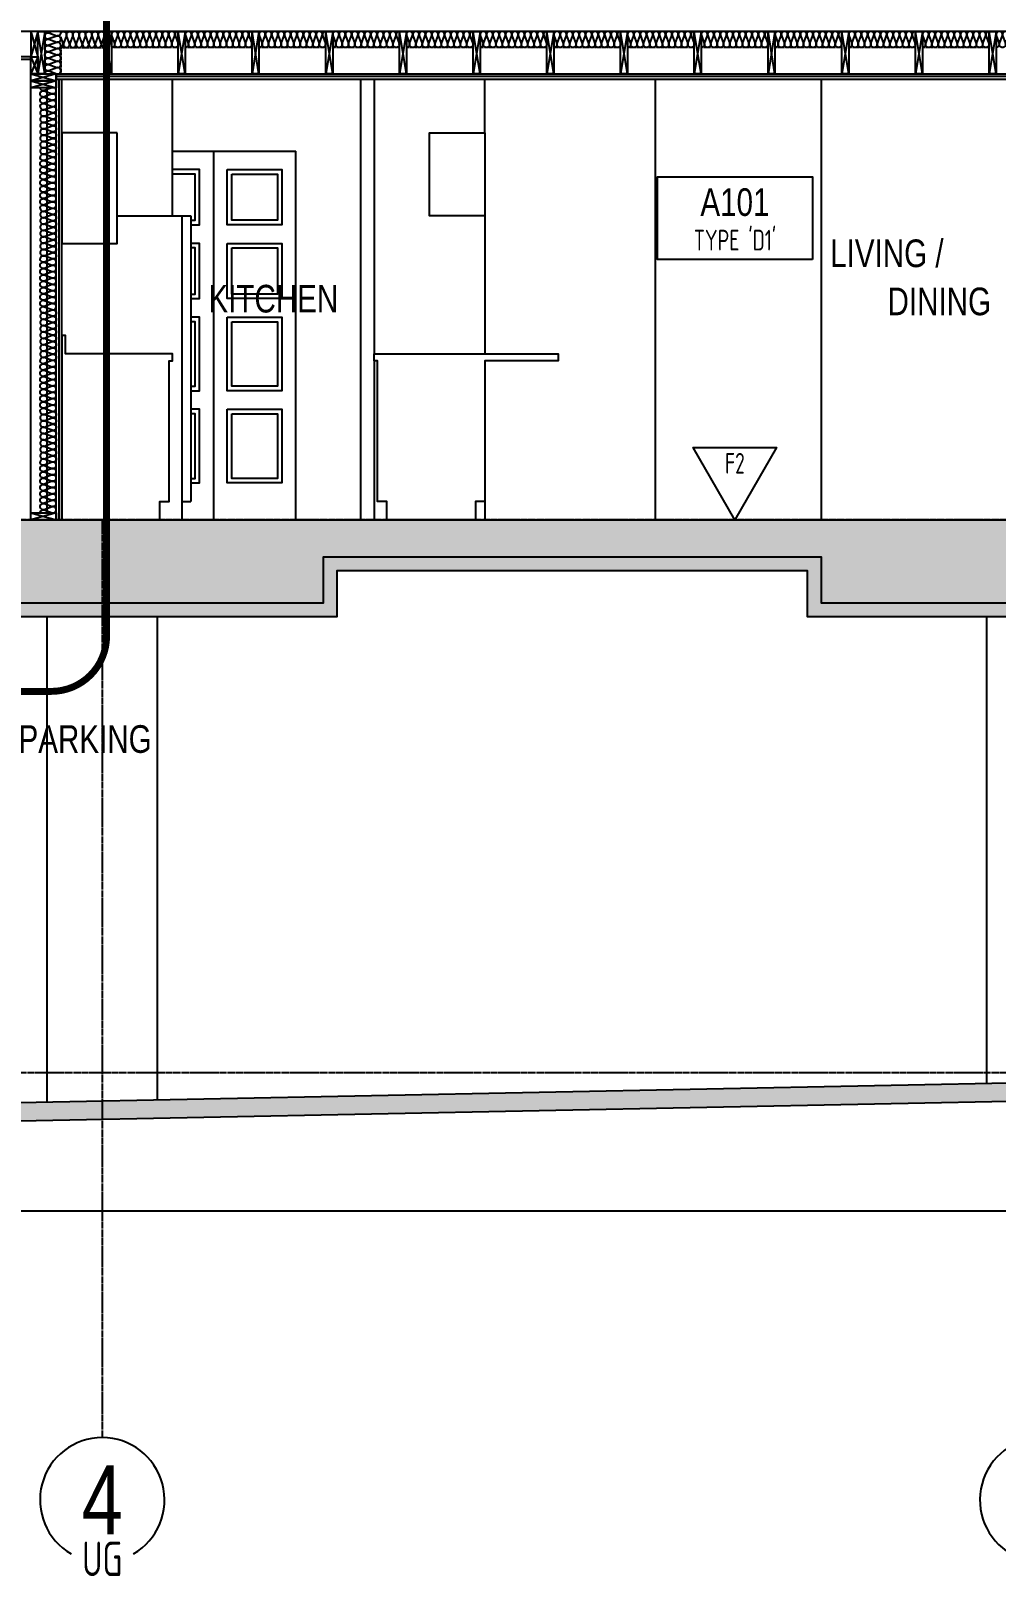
# Model space of a CAD drawing. Extents: x -2060 to 2145, y -590 to 992.
# Drawn here: x 1524.5 to 1734, y -317 to 18.3 of the extents above; entities that cross this region are included whole.
import ezdxf
from ezdxf.enums import TextEntityAlignment as Align

# ---------------------------------------------------------------- set-up
doc = ezdxf.new("R2010")
doc.units = 0
doc.header["$MEASUREMENT"] = 0
doc.linetypes.add('GRIDLINE', pattern=[1.53125, 1.375, -0.0625, 0.03125, -0.0625])
doc.linetypes.add('HIDDEN2', pattern=[0.1875, 0.125, -0.0625])
doc.layers.get('0').update_dxf_attribs({"linetype": 'CONTINUOUS'})
for name, color, linetype in [('3', 85, 'CONTINUOUS'), ('DETAIL', 171, 'CONTINUOUS'), ('FURNITURE', 51, 'CONTINUOUS'), ('GRIDLINES', 65, 'GRIDLINE'), ('HATCH', 92, 'CONTINUOUS'), ('HIDDEN', 64, 'HIDDEN2'), ('STAIRS', 101, 'CONTINUOUS'), ('TEXT', 82, 'CONTINUOUS'), ('WALL', 215, 'CONTINUOUS')]:
    doc.layers.add(name, color=color, linetype=linetype)
doc.styles.add('48-ATT', font='archtitl.shx', dxfattribs={"width": 0.8, "height": 6})
doc.styles.add('AT', font='architxt.shx', dxfattribs={"width": 0.8})
doc.styles.add('ATT', font='archtitl.shx', dxfattribs={"width": 0.8})
pattern_1 = [(37.5, (-1201.539, 1962.2857), (-0.06299336, 1.9268238), [0, -1.52, 0, -1.7, 0, -1.625]), (7.5, (-1201.539, 1962.2857), (1.7697767, 2.822146), [0, -0.82, 0, -1.37, 0, -0.525]), (327.5, (-1202.769, 1962.2857), (3.11414186, 0.00565905), [0, -0.5, 0, -1.8, 0, -2.35]), (317.5, (-1202.769, 1962.2857), (3.0061266, 0.8776756), [0, -0.25, 0, -1.18, 0, -1.35])]

# ---------------------------------------------------------------- blocks, each defined once
blk = doc.blocks.new('BATT')
blk.add_lwpolyline([(1, 0, 0.492581), (0.753, 0.19), (0.247, 0.007, -0.492581), (0, 0.197, -0.492581), (0.247, 0.387), (0.753, 0.203, 0.492581), (1, 0.394, 0.492581), (0.753, 0.584), (0.247, 0.4, -0.492581), (0, 0.59, -0.492581), (0.247, 0.781), (0.753, 0.597, 0.492581), (1, 0.787, 0.492581), (0.753, 0.978), (0.247, 0.794, -0.492581), (0, 0.984, -0.492581), (0.247, 1.174), (0.753, 0.991, 0.492581), (1, 1.181, 0.492581), (0.753, 1.371), (0.247, 1.188, -0.492581), (0, 1.378, -0.492581), (0.247, 1.568), (0.753, 1.384, 0.492581), (1, 1.575, 0.492581), (0.753, 1.765), (0.247, 1.581, -0.492581), (0, 1.771, -0.492581), (0.247, 1.962), (0.753, 1.778, 0.492581), (1, 1.968, 0.492581), (0.753, 2.158), (0.247, 1.975, -0.492581), (0, 2.165, -0.492581), (0.247, 2.355), (0.753, 2.172, 0.492581), (1, 2.362, 0.492581), (0.753, 2.552), (0.247, 2.369, -0.492581), (0, 2.559, -0.492581), (0.247, 2.749), (0.753, 2.565, 0.492581), (1, 2.756, 0.492581), (0.753, 2.946), (0.247, 2.762, -0.492581), (0, 2.952, -0.492581), (0.247, 3.143), (0.753, 2.959, 0.492581), (1, 3.149)], format="xyb")
blk = doc.blocks.new('W1')
blk.add_lwpolyline([(0, 0), (0.1886, 0.3267), (-0.1886, 0.3267)], close=True)
at = {"style": 'AT', "width": 0.8}
blk.add_attdef('XX', text='', height=0.0938, dxfattribs=at).set_placement((0.0003, 0.2088), align=Align.CENTER)
blk = doc.blocks.new('Gridline Bubble')
blk.add_arc((0, 13.52), 13.52, 120, 60)
at = {"width": 0.8}
for tag, height, style, p in [('TYPE', 7.5, 'AT', (0, 26.33)), ('33', 15, 'ATT', (0, 13.52))]:
    blk.add_attdef(tag, text='', height=height, dxfattribs=dict(at, style=style)).set_placement(p, align=Align.MIDDLE_CENTER)

msp = doc.modelspace()

# ---------------------------------------------------------------- hatches: boundary and pattern name
at = {"layer": 'HATCH'}
h = msp.add_hatch(dxfattribs=at)
h.set_pattern_fill('AR-CONC', color=256, scale=2, style=0)
h.set_pattern_definition([(51.1935, (-1201.539, 1962.286), (14.368233, -0.955977), [1.5, -16.5]), (356.1935, (-1201.539, 1962.286), (-3.08777, 14.98278), [1.2, -13.2]), (101.6449, (-1200.342, 1962.206), (11.280473, 14.026793), [1.274804, -14.02284]), (47.3777, (-1201.622, 1966.285), (21.40914, -2.865075), [2.25, -24.75]), (97.8291, (-1199.838, 1966.046), (18.2834, 19.86749), [1.9122, -21.03426]), (352.3777, (-1201.622, 1966.285), (18.28339, 19.8675), [1.8, -19.8]), (22.1935, (-1199.602, 1965.327), (12.103273, -7.801974), [1.5, -16.5]), (327.1935, (-1199.602, 1965.327), (4.56317, 14.601214), [1.2, -13.2]), (72.6449, (-1198.593, 1964.677), (16.66645, 6.799227), [1.274804, -14.02284]), (38.69349, (-1201.539, 1962.2857), (0.104469, 6.661498), [0, -13.04, 0, -13.4, 0, -13.25]), (8.6935, (-1201.539, 1962.286), (5.095947, 7.996111), [0, -7.64, 0, -12.74, 0, -5.05]), (328.69349, (-1205.998, 1962.193), (10.683528, -0.228622), [0, -5, 0, -15.6, 0, -20.7]), (318.6935, (-1207.9975, 1962.151), (11.619492, 2.244607), [0, -6.5, 0, -10.36, 0, -14.7])])
h.paths.add_polyline_path([(1492.0133, -95.8426), (1268.0134, -95.8426), (1268.0134, -105.8426), (1172.0134, -105.8426), (1172.0134, -100.8242), (1008.0134, -104.1042), (1008.0134, -96.1026), (1122.0134, -93.8226), (1122.0134, -87.8426), (1830.0134, -87.8426), (1830.0134, -94.9051), (2021.1988, -98.8881), (2021.1988, -106.8899), (1996.0133, -106.3652), (1996.0133, -116.3673), (1900.0133, -114.3673), (1900.0133, -104.3652), (1792.0133, -102.1152), (1792.0133, -105.8426), (1696.0133, -105.8426), (1696.0133, -95.8426), (1588.0133, -95.8426), (1588.0133, -105.8426), (1492.0133, -105.8426)])
h = msp.add_hatch(dxfattribs=at)
h.set_pattern_fill('AR-SAND', color=256, style=0)
h.set_pattern_definition(pattern_1)
h.paths.add_polyline_path([(1413.9697, -95.8426), (1492.0134, -95.8426), (1492.0133, -105.8426), (1572.4318, -105.8426), (1572.4318, -108.8426), (1489.0132, -108.8426), (1489.0133, -98.8426), (1413.9697, -98.8426)])
h = msp.add_hatch(dxfattribs=at)
h.set_pattern_fill('AR-SAND', color=256, style=0)
h.set_pattern_definition(pattern_1)
h.paths.add_polyline_path([(1588.0133, -95.8426), (1696.0133, -95.8426), (1696.0133, -105.8426), (1710.8307, -105.8426), (1710.8307, -108.8426), (1693.0133, -108.8426), (1693.0133, -98.8426), (1591.0133, -98.8426), (1591.0133, -108.8426), (1572.4318, -108.8426), (1572.4318, -105.8426), (1588.0133, -105.8426)])
h = msp.add_hatch(dxfattribs=at)
h.set_pattern_fill('AR-SAND', color=256, style=0)
h.set_pattern_definition(pattern_1)
h.paths.add_polyline_path([(1710.8307, -105.8426), (1792.0133, -105.8426), (1792.0133, -102.1152), (1878.0134, -103.9068), (1878.0134, -106.9075), (1795.0133, -105.1783), (1795.0133, -108.8426), (1710.8307, -108.8426)])
h = msp.add_hatch(dxfattribs=at)
h.set_pattern_fill('AR-CONC', color=256, scale=2, style=0)
h.set_pattern_definition([(50, (-1201.539, 1962.286), (14.345204, -1.255043), [1.5, -16.5]), (355, (-1201.539, 1962.286), (-2.775027, 15.04384), [1.2, -13.2]), (100.4514, (-1200.343, 1962.181), (11.57019, 13.78879), [1.274804, -14.02284]), (46.1842, (-1201.539, 1966.286), (21.34482, -3.31038), [2.25, -24.75]), (96.6356, (-1199.76, 1966.01), (18.69325, 19.48236), [1.9122, -21.03426]), (351.1842, (-1201.54, 1966.286), (18.69324, 19.48237), [1.8, -19.8]), (21, (-1199.539, 1965.286), (11.93814, -8.052378), [1.5, -16.5]), (326, (-1199.539, 1965.286), (4.866307, 14.503), [1.2, -13.2]), (71.4514, (-1198.544, 1964.615), (16.804453, 6.45061), [1.274804, -14.02284]), (37.5, (-1201.539, 1962.2857), (0.243197, 6.657877), [0, -13.04, 0, -13.4, 0, -13.25]), (7.5, (-1201.539, 1962.286), (5.261391, 7.888234), [0, -7.64, 0, -12.74, 0, -5.05]), (327.5, (-1205.999, 1962.286), (10.676449, -0.4510974), [0, -5, 0, -15.6, 0, -20.7]), (317.5, (-1207.999, 1962.286), (11.663723, 2.0021), [0, -6.5, 0, -10.36, 0, -14.7])])
h.paths.add_polyline_path([(1016.0134, -213.8434), (1016.0134, -209.8426), (1380.0134, -217.0926), (1744.0134, -209.8426), (2021.1988, -215.3634), (2021.1988, -219.3642), (1744.0134, -213.8434), (1380.0134, -221.0934)])

# ---------------------------------------------------------------- linework, layer by layer
at = {"layer": '3'}
for p, q in [((1524.5134, 12.0324), (1451.5134, 12.0324)), ((1530.0134, 7.7824), (1824.0134, 7.7824)), ((1531.2634, -87.8426), (1531.2634, 7.7824))]:
    msp.add_line(p, q, dxfattribs=at)
at = {"layer": 'DETAIL'}
for points in [[(1526.0134, 18.1574), (1524.5134, 18.1574), (1524.5134, 12.6574), (1526.0134, 12.6574)], [(1527.5134, 18.1574), (1527.5134, 8.9074), (1526.0134, 8.9074), (1526.0134, 18.1574)], [(1542.0134, 18.1574), (1542.0134, 8.9074), (1540.5134, 8.9074), (1540.5134, 18.1574)], [(1558.0134, 18.1574), (1558.0134, 8.9074), (1556.5134, 8.9074), (1556.5134, 18.1574)], [(1574.0134, 18.1574), (1574.0134, 8.9074), (1572.5134, 8.9074), (1572.5134, 18.1574)], [(1590.0134, 18.1574), (1590.0134, 8.9074), (1588.5134, 8.9074), (1588.5134, 18.1574)], [(1606.0134, 18.1574), (1606.0134, 8.9074), (1604.5134, 8.9074), (1604.5134, 18.1574)], [(1622.0134, 18.1574), (1622.0134, 8.9074), (1620.5134, 8.9074), (1620.5134, 18.1574)], [(1638.0134, 18.1574), (1638.0134, 8.9074), (1636.5134, 8.9074), (1636.5134, 18.1574)], [(1654.0134, 18.1574), (1654.0134, 8.9074), (1652.5134, 8.9074), (1652.5134, 18.1574)], [(1670.0134, 18.1574), (1670.0134, 8.9074), (1668.5134, 8.9074), (1668.5134, 18.1574)], [(1686.0134, 18.1574), (1686.0134, 8.9074), (1684.5134, 8.9074), (1684.5134, 18.1574)], [(1702.0134, 18.1574), (1702.0134, 8.9074), (1700.5134, 8.9074), (1700.5134, 18.1574)], [(1718.0134, 18.1574), (1718.0134, 8.9074), (1716.5134, 8.9074), (1716.5134, 18.1574)], [(1734.0134, 18.1574), (1734.0134, 8.9074), (1732.5134, 8.9074), (1732.5134, 18.1574)], [(1526.0134, 8.9074), (1524.5134, 8.9074), (1524.5134, 12.6574), (1526.0134, 12.6574)], [(1530.0134, 7.4074), (1524.5134, 7.4074), (1524.5134, 8.9074), (1530.0134, 8.9074)], [(1530.0134, 5.9074), (1524.5134, 5.9074), (1524.5134, 7.4074), (1530.0134, 7.4074)], [(1543.2634, -3.8426), (1531.2634, -3.8426), (1531.2634, -27.8426), (1543.2634, -27.8426)], [(1623.0134, -21.8426), (1611.0134, -21.8426), (1611.0134, -3.8426), (1623.0134, -3.8426)], [(1552.5134, -87.8426), (1552.5134, -83.8426), (1554.5134, -83.8426), (1554.5134, -53.3426), (1555.2634, -53.3426), (1555.2634, -51.8426), (1532.0134, -51.8426), (1532.0134, -47.8426), (1531.2634, -47.8426), (1531.2634, -87.8426), (1552.5134, -87.8426)], [(1601.7634, -87.8426), (1601.7634, -83.8426), (1599.7634, -83.8426), (1599.7634, -53.3426), (1599.0134, -53.3426), (1599.0134, -51.8426), (1638.9467, -51.8426), (1638.9467, -53.3426), (1623.0134, -53.3426), (1623.0134, -83.8426), (1621.0134, -83.8426), (1621.0134, -87.8426), (1601.7634, -87.8426)], [(1530.0134, -87.8426), (1524.5134, -87.8426), (1524.5134, -86.3426), (1530.0134, -86.3426)]]:
    msp.add_lwpolyline(points, close=True, dxfattribs=at)
at = {"layer": 'FURNITURE'}
for p, q in [((1526.0134, 18.1574), (1524.5134, 12.6574)), ((1524.5134, 18.1574), (1526.0134, 12.6574)), ((1527.5134, 18.1574), (1526.0134, 8.9074)), ((1527.5134, 8.9074), (1526.0134, 18.1574)), ((1542.0134, 18.1574), (1540.5134, 8.9074)), ((1542.0134, 8.9074), (1540.5134, 18.1574)), ((1558.0134, 18.1574), (1556.5134, 8.9074)), ((1558.0134, 8.9074), (1556.5134, 18.1574)), ((1574.0134, 18.1574), (1572.5134, 8.9074)), ((1574.0134, 8.9074), (1572.5134, 18.1574)), ((1590.0134, 18.1574), (1588.5134, 8.9074)), ((1590.0134, 8.9074), (1588.5134, 18.1574)), ((1606.0134, 18.1574), (1604.5134, 8.9074)), ((1606.0134, 8.9074), (1604.5134, 18.1574)), ((1622.0134, 18.1574), (1620.5134, 8.9074)), ((1622.0134, 8.9074), (1620.5134, 18.1574)), ((1638.0134, 18.1574), (1636.5134, 8.9074)), ((1638.0134, 8.9074), (1636.5134, 18.1574)), ((1654.0134, 18.1574), (1652.5134, 8.9074)), ((1654.0134, 8.9074), (1652.5134, 18.1574)), ((1670.0134, 18.1574), (1668.5134, 8.9074)), ((1670.0134, 8.9074), (1668.5134, 18.1574)), ((1686.0134, 18.1574), (1684.5134, 8.9074)), ((1686.0134, 8.9074), (1684.5134, 18.1574)), ((1702.0134, 18.1574), (1700.5134, 8.9074)), ((1702.0134, 8.9074), (1700.5134, 18.1574)), ((1718.0134, 18.1574), (1716.5134, 8.9074)), ((1718.0134, 8.9074), (1716.5134, 18.1574)), ((1734.0134, 18.1574), (1732.5134, 8.9074)), ((1734.0134, 8.9074), (1732.5134, 18.1574)), ((1524.5134, 12.6574), (1526.0134, 8.9074)), ((1526.0134, 12.6574), (1524.5134, 8.9074)), ((1530.0134, 8.9074), (1524.5134, 7.4074)), ((1524.5134, 8.9074), (1530.0134, 7.4074)), ((1524.5134, 7.4074), (1530.0134, 5.9074)), ((1530.0134, 7.4074), (1524.5134, 5.9074)), ((1555.2634, -21.8426), (1555.2634, 7.7824)), ((1599.0316, 7.7824), (1599.0316, -51.8426)), ((1623.0134, -3.8426), (1623.0134, 7.7824)), ((1543.2634, -21.8426), (1559.2634, -21.8426)), ((1557.2634, -21.8426), (1557.2634, -87.8426)), ((1559.2634, -21.8426), (1559.2634, -83.8426)), ((1623.0134, -21.8426), (1623.0134, -51.8426)), ((1599.0134, -53.3426), (1599.0316, -87.8426)), ((1524.5134, -86.3426), (1530.0134, -87.8426)), ((1530.0134, -86.3426), (1524.5134, -87.8426)), ((1557.2634, -83.8426), (1559.2634, -83.8426)), ((1623.0134, -83.8426), (1623.0134, -87.8426)), ((1528.0133, -214.1448), (1528.0133, -108.8426)), ((1552.0133, -213.6668), (1552.0133, -108.8426)), ((1732.0133, -210.0816), (1732.0133, -108.8426)), ((2021.1988, -237.8426), (986.0134, -237.8426))]:
    msp.add_line(p, q, dxfattribs=at)
at = {"layer": 'FURNITURE', "color": 11}
for p, q in [((1596.0316, 7.7824), (1596.0316, -87.8426)), ((1660.0134, 7.7824), (1660.0134, -87.8426)), ((1696.0134, 7.7824), (1696.0134, -87.8426)), ((1555.2634, -7.8426), (1582.0134, -7.8426)), ((1564.1384, -7.8426), (1564.1384, -87.8426)), ((1582.0134, -87.8426), (1582.0134, -7.8426))]:
    msp.add_line(p, q, dxfattribs=at)
for points in [[(1559.2634, -23.8426), (1561.1384, -23.8426), (1561.1384, -11.8426), (1555.2634, -11.8426)], [(1559.2634, -22.8426), (1560.1384, -22.8426), (1560.1384, -12.8426), (1555.2634, -12.8426)], [(1559.2634, -39.8426), (1561.1384, -39.8426), (1561.1384, -27.8426), (1559.2634, -27.8426)], [(1559.2634, -38.8426), (1560.1384, -38.8426), (1560.1384, -28.8426), (1559.2634, -28.8426)], [(1559.2634, -59.8426), (1561.1384, -59.8426), (1561.1384, -43.8426), (1559.2634, -43.8426)], [(1559.2634, -58.8426), (1560.1384, -58.8426), (1560.1384, -44.8426), (1559.2634, -44.8426)], [(1559.2634, -79.8426), (1561.1384, -79.8426), (1561.1384, -63.8426), (1559.2634, -63.8426)], [(1559.2634, -78.8426), (1560.1384, -78.8426), (1560.1384, -64.8426), (1559.2634, -64.8426)]]:
    msp.add_lwpolyline(points, dxfattribs=at)
for points in [[(1567.1384, -11.8426), (1579.0134, -11.8426), (1579.0134, -23.8426), (1567.1384, -23.8426)], [(1568.1384, -12.8426), (1578.0134, -12.8426), (1578.0134, -22.8426), (1568.1384, -22.8426)], [(1567.1384, -27.8426), (1579.0134, -27.8426), (1579.0134, -39.8426), (1567.1384, -39.8426)], [(1568.1384, -28.8426), (1578.0134, -28.8426), (1578.0134, -38.8426), (1568.1384, -38.8426)], [(1567.1384, -43.8426), (1579.0134, -43.8426), (1579.0134, -59.8426), (1567.1384, -59.8426)], [(1568.1384, -44.8426), (1578.0134, -44.8426), (1578.0134, -58.8426), (1568.1384, -58.8426)], [(1567.1384, -63.8426), (1579.0134, -63.8426), (1579.0134, -79.8426), (1567.1384, -79.8426)], [(1568.1384, -64.8426), (1578.0134, -64.8426), (1578.0134, -78.8426), (1568.1384, -78.8426)]]:
    msp.add_lwpolyline(points, close=True, dxfattribs=at)
at = {"layer": 'GRIDLINES'}
for p, q in [((2144.8737, -87.8426), (912.0134, -87.8426)), ((1540.0134, -87.8426), (1540.0134, -286.9852)), ((2144.8737, -207.8426), (912.0134, -207.8426))]:
    msp.add_line(p, q, dxfattribs=at)
at = {"layer": 'HATCH'}
for points in [[(1527.5134, 8.9074, -0.4925808), (1528.3794, 9.5732), (1530.1474, 8.9306, 0.4925808), (1531.0134, 9.5963, 0.4925808), (1530.1474, 10.2621), (1528.3794, 9.6195, -0.4925808), (1527.5134, 10.2852, -0.4925808), (1528.3794, 10.951), (1530.1474, 10.3084, 0.4925808), (1531.0134, 10.9741, 0.4925808), (1530.1474, 11.6399), (1528.3794, 10.9973, -0.4925808), (1527.5134, 11.663, -0.4925808), (1528.3794, 12.3288), (1530.1474, 11.6862, 0.4925808), (1531.0134, 12.3519, 0.4925808), (1530.1474, 13.0177), (1528.3794, 12.3751, -0.4925808), (1527.5134, 13.0408, -0.4925808), (1528.3794, 13.7066), (1530.1474, 13.064, 0.4925808), (1531.0134, 13.7297, 0.4925808), (1530.1474, 14.3955), (1528.3794, 13.7529, -0.4925808), (1527.5134, 14.4186, -0.4925808), (1528.3794, 15.0844), (1530.1474, 14.4418, 0.4925808), (1531.0134, 15.1075, 0.4925808), (1530.1474, 15.7733), (1528.3794, 15.1307, -0.4925808), (1527.5134, 15.7964, -0.4925808), (1528.3794, 16.4622), (1530.1474, 15.8196, 0.4925808), (1531.0134, 16.4853, 0.4925808), (1530.1474, 17.1511), (1528.3794, 16.5085, -0.4925808), (1527.5134, 17.1742, -0.4925808), (1528.3794, 17.84), (1530.1474, 17.1974, 0.4925808), (1531.0134, 17.8631, 0.11080403), (1530.9473, 18.1574, 0.11080403)], [(1529.1254, 18.1574), (1528.3794, 17.8863, -0.31506642), (1527.6376, 18.1574, -0.31506642)], [(1531.0134, 17.8908, -0.23177145), (1531.5577, 18.1574, -0.4925808), (1532.2234, 17.2914), (1531.5808, 15.5234, 0.4925808), (1532.2466, 14.6574, 0.4925808), (1532.9123, 15.5234), (1532.2697, 17.2914, -0.4925808), (1532.9355, 18.1574, -0.4925808), (1533.6012, 17.2914), (1532.9586, 15.5234, 0.4925808), (1533.6244, 14.6574, 0.4925808), (1534.2901, 15.5234), (1533.6475, 17.2914, -0.4925808), (1534.3133, 18.1574, -0.4925808), (1534.979, 17.2914), (1534.3364, 15.5234, 0.4925808), (1535.0022, 14.6574, 0.4925808), (1535.6679, 15.5234), (1535.0253, 17.2914, -0.4925808), (1535.6911, 18.1574, -0.4925808), (1536.3568, 17.2914), (1535.7142, 15.5234, 0.4925808), (1536.38, 14.6574, 0.4925808), (1537.0457, 15.5234), (1536.4031, 17.2914, -0.4925808), (1537.0689, 18.1574, -0.4925808), (1537.7346, 17.2914), (1537.092, 15.5234, 0.4925808), (1537.7578, 14.6574, 0.4925808), (1538.4235, 15.5234), (1537.7809, 17.2914, -0.4925808), (1538.4467, 18.1574, -0.4925808), (1539.1124, 17.2914), (1538.4698, 15.5234, 0.4925808), (1539.1356, 14.6574, 0.4925808), (1539.8013, 15.5234), (1539.1587, 17.2914, -0.4925808), (1539.8245, 18.1574, -0.4925808), (1540.4902, 17.2914), (1539.8476, 15.5234, 0.4925808), (1540.5134, 14.6574)], [(1531.0134, 14.6728, 0.42849945), (1531.5345, 15.5234), (1531.0134, 16.9573)], [(1556.5134, 18.1566, 0.01202375), (1556.4803, 18.1574, 0.4925808), (1555.8145, 17.2914), (1556.4571, 15.5234, -0.4925808), (1555.7914, 14.6574, -0.4925808), (1555.1256, 15.5234), (1555.7682, 17.2914, 0.4925808), (1555.1025, 18.1574, 0.4925808), (1554.4367, 17.2914), (1555.0793, 15.5234, -0.4925808), (1554.4136, 14.6574, -0.4925808), (1553.7478, 15.5234), (1554.3904, 17.2914, 0.4925808), (1553.7247, 18.1574, 0.4925808), (1553.0589, 17.2914), (1553.7015, 15.5234, -0.4925808), (1553.0358, 14.6574)], [(1572.5134, 18.1566, 0.01202375), (1572.4803, 18.1574, 0.4925808), (1571.8145, 17.2914), (1572.4571, 15.5234, -0.4925808), (1571.7914, 14.6574, -0.4925808), (1571.1256, 15.5234), (1571.7682, 17.2914, 0.4925808), (1571.1025, 18.1574, 0.4925808), (1570.4367, 17.2914), (1571.0793, 15.5234, -0.4925808), (1570.4136, 14.6574, -0.4925808), (1569.7478, 15.5234), (1570.3904, 17.2914, 0.4925808), (1569.7247, 18.1574, 0.4925808), (1569.0589, 17.2914), (1569.7015, 15.5234, -0.4925808), (1569.0358, 14.6574)], [(1588.5134, 18.1566, 0.01202375), (1588.4803, 18.1574, 0.4925808), (1587.8145, 17.2914), (1588.4571, 15.5234, -0.4925808), (1587.7914, 14.6574, -0.4925808), (1587.1256, 15.5234), (1587.7682, 17.2914, 0.4925808), (1587.1025, 18.1574, 0.4925808), (1586.4367, 17.2914), (1587.0793, 15.5234, -0.4925808), (1586.4136, 14.6574, -0.4925808), (1585.7478, 15.5234), (1586.3904, 17.2914, 0.4925808), (1585.7247, 18.1574, 0.4925808), (1585.0589, 17.2914), (1585.7015, 15.5234, -0.4925808), (1585.0358, 14.6574)], [(1604.5134, 18.1566, 0.01202375), (1604.4803, 18.1574, 0.4925808), (1603.8145, 17.2914), (1604.4571, 15.5234, -0.4925808), (1603.7914, 14.6574, -0.4925808), (1603.1256, 15.5234), (1603.7682, 17.2914, 0.4925808), (1603.1025, 18.1574, 0.4925808), (1602.4367, 17.2914), (1603.0793, 15.5234, -0.4925808), (1602.4136, 14.6574, -0.4925808), (1601.7478, 15.5234), (1602.3904, 17.2914, 0.4925808), (1601.7247, 18.1574, 0.4925808), (1601.0589, 17.2914), (1601.7015, 15.5234, -0.4925808), (1601.0358, 14.6574)], [(1620.5134, 18.1566, 0.01202375), (1620.4803, 18.1574, 0.4925808), (1619.8145, 17.2914), (1620.4571, 15.5234, -0.4925808), (1619.7914, 14.6574, -0.4925808), (1619.1256, 15.5234), (1619.7682, 17.2914, 0.4925808), (1619.1025, 18.1574, 0.4925808), (1618.4367, 17.2914), (1619.0793, 15.5234, -0.4925808), (1618.4136, 14.6574, -0.4925808), (1617.7478, 15.5234), (1618.3904, 17.2914, 0.4925808), (1617.7247, 18.1574, 0.4925808), (1617.0589, 17.2914), (1617.7015, 15.5234, -0.4925808), (1617.0358, 14.6574)], [(1636.5134, 18.1566, 0.01202375), (1636.4803, 18.1574, 0.4925808), (1635.8145, 17.2914), (1636.4571, 15.5234, -0.4925808), (1635.7914, 14.6574, -0.4925808), (1635.1256, 15.5234), (1635.7682, 17.2914, 0.4925808), (1635.1025, 18.1574, 0.4925808), (1634.4367, 17.2914), (1635.0793, 15.5234, -0.4925808), (1634.4136, 14.6574, -0.4925808), (1633.7478, 15.5234), (1634.3904, 17.2914, 0.4925808), (1633.7247, 18.1574, 0.4925808), (1633.0589, 17.2914), (1633.7015, 15.5234, -0.4925808), (1633.0358, 14.6574)], [(1652.5134, 18.1566, 0.01202375), (1652.4803, 18.1574, 0.4925808), (1651.8145, 17.2914), (1652.4571, 15.5234, -0.4925808), (1651.7914, 14.6574, -0.4925808), (1651.1256, 15.5234), (1651.7682, 17.2914, 0.4925808), (1651.1025, 18.1574, 0.4925808), (1650.4367, 17.2914), (1651.0793, 15.5234, -0.4925808), (1650.4136, 14.6574, -0.4925808), (1649.7478, 15.5234), (1650.3904, 17.2914, 0.4925808), (1649.7247, 18.1574, 0.4925808), (1649.0589, 17.2914), (1649.7015, 15.5234, -0.4925808), (1649.0358, 14.6574)], [(1668.5134, 18.1566, 0.01202375), (1668.4803, 18.1574, 0.4925808), (1667.8145, 17.2914), (1668.4571, 15.5234, -0.4925808), (1667.7914, 14.6574, -0.4925808), (1667.1256, 15.5234), (1667.7682, 17.2914, 0.4925808), (1667.1025, 18.1574, 0.4925808), (1666.4367, 17.2914), (1667.0793, 15.5234, -0.4925808), (1666.4136, 14.6574, -0.4925808), (1665.7478, 15.5234), (1666.3904, 17.2914, 0.4925808), (1665.7247, 18.1574, 0.4925808), (1665.0589, 17.2914), (1665.7015, 15.5234, -0.4925808), (1665.0358, 14.6574)], [(1684.5134, 18.1566, 0.01202375), (1684.4803, 18.1574, 0.4925808), (1683.8145, 17.2914), (1684.4571, 15.5234, -0.4925808), (1683.7914, 14.6574, -0.4925808), (1683.1256, 15.5234), (1683.7682, 17.2914, 0.4925808), (1683.1025, 18.1574, 0.4925808), (1682.4367, 17.2914), (1683.0793, 15.5234, -0.4925808), (1682.4136, 14.6574, -0.4925808), (1681.7478, 15.5234), (1682.3904, 17.2914, 0.4925808), (1681.7247, 18.1574, 0.4925808), (1681.0589, 17.2914), (1681.7015, 15.5234, -0.4925808), (1681.0358, 14.6574)], [(1700.5134, 18.1566, 0.01202375), (1700.4803, 18.1574, 0.4925808), (1699.8145, 17.2914), (1700.4571, 15.5234, -0.4925808), (1699.7914, 14.6574, -0.4925808), (1699.1256, 15.5234), (1699.7682, 17.2914, 0.4925808), (1699.1025, 18.1574, 0.4925808), (1698.4367, 17.2914), (1699.0793, 15.5234, -0.4925808), (1698.4136, 14.6574, -0.4925808), (1697.7478, 15.5234), (1698.3904, 17.2914, 0.4925808), (1697.7247, 18.1574, 0.4925808), (1697.0589, 17.2914), (1697.7015, 15.5234, -0.4925808), (1697.0358, 14.6574)], [(1716.5134, 18.1566, 0.01202375), (1716.4803, 18.1574, 0.4925808), (1715.8145, 17.2914), (1716.4571, 15.5234, -0.4925808), (1715.7914, 14.6574, -0.4925808), (1715.1256, 15.5234), (1715.7682, 17.2914, 0.4925808), (1715.1025, 18.1574, 0.4925808), (1714.4367, 17.2914), (1715.0793, 15.5234, -0.4925808), (1714.4136, 14.6574, -0.4925808), (1713.7478, 15.5234), (1714.3904, 17.2914, 0.4925808), (1713.7247, 18.1574, 0.4925808), (1713.0589, 17.2914), (1713.7015, 15.5234, -0.4925808), (1713.0358, 14.6574)], [(1732.5134, 18.1566, 0.01202375), (1732.4803, 18.1574, 0.4925808), (1731.8145, 17.2914), (1732.4571, 15.5234, -0.4925808), (1731.7914, 14.6574, -0.4925808), (1731.1256, 15.5234), (1731.7682, 17.2914, 0.4925808), (1731.1025, 18.1574, 0.4925808), (1730.4367, 17.2914), (1731.0793, 15.5234, -0.4925808), (1730.4136, 14.6574, -0.4925808), (1729.7478, 15.5234), (1730.3904, 17.2914, 0.4925808), (1729.7247, 18.1574, 0.4925808), (1729.0589, 17.2914), (1729.7015, 15.5234, -0.4925808), (1729.0358, 14.6574)], [(1556.5134, 15.1353, -0.14380825), (1556.5034, 15.5234), (1556.5134, 15.5508)], [(1572.5134, 15.1353, -0.14380825), (1572.5034, 15.5234), (1572.5134, 15.5508)], [(1588.5134, 15.1353, -0.14380825), (1588.5034, 15.5234), (1588.5134, 15.5508)], [(1604.5134, 15.1353, -0.14380825), (1604.5034, 15.5234), (1604.5134, 15.5508)], [(1620.5134, 15.1353, -0.14380825), (1620.5034, 15.5234), (1620.5134, 15.5508)], [(1636.5134, 15.1353, -0.14380825), (1636.5034, 15.5234), (1636.5134, 15.5508)], [(1652.5134, 15.1353, -0.14380825), (1652.5034, 15.5234), (1652.5134, 15.5508)], [(1668.5134, 15.1353, -0.14380825), (1668.5034, 15.5234), (1668.5134, 15.5508)], [(1684.5134, 15.1353, -0.14380825), (1684.5034, 15.5234), (1684.5134, 15.5508)], [(1700.5134, 15.1353, -0.14380825), (1700.5034, 15.5234), (1700.5134, 15.5508)], [(1716.5134, 15.1353, -0.14380825), (1716.5034, 15.5234), (1716.5134, 15.5508)], [(1732.5134, 15.1353, -0.14380825), (1732.5034, 15.5234), (1732.5134, 15.5508)], [(1526.5134, 1.8365, -0.4925808), (1527.3794, 2.5023), (1529.1474, 1.8597, 0.4925808), (1530.0134, 2.5254, 0.4925808), (1529.1474, 3.1912), (1527.3794, 2.5486, -0.4925808), (1526.5134, 3.2143, -0.4925808), (1527.3794, 3.88), (1529.1474, 3.2375, 0.4925808), (1530.0134, 3.9032, 0.4925808), (1529.1474, 4.5689), (1527.3794, 3.9264, -0.4925808), (1526.5134, 4.5921, -0.4925808), (1527.3794, 5.2578), (1529.1474, 4.6153, 0.4925808), (1530.0134, 5.281, 0.29340926), (1529.6112, 5.9074, 0.29340926)], [(1529.0392, 5.9074), (1527.3794, 5.3041, -0.46467241), (1526.5162, 5.9074)]]:
    msp.add_lwpolyline(points, format="xyb", dxfattribs=at)
at = {"layer": 'HIDDEN', "ltscale": 0.25}
for p, q in [((1531.0134, 14.6574), (1531.0134, 8.9074)), ((1531.0134, 14.6574), (1540.5134, 14.6574)), ((1556.5134, 14.6574), (1542.0134, 14.6574)), ((1572.5134, 14.6574), (1558.0134, 14.6574)), ((1588.5134, 14.6574), (1574.0134, 14.6574)), ((1604.5134, 14.6574), (1590.0134, 14.6574)), ((1620.5134, 14.6574), (1606.0134, 14.6574)), ((1636.5134, 14.6574), (1622.0134, 14.6574)), ((1652.5134, 14.6574), (1638.0134, 14.6574)), ((1668.5134, 14.6574), (1654.0134, 14.6574)), ((1684.5134, 14.6574), (1670.0134, 14.6574)), ((1700.5134, 14.6574), (1686.0134, 14.6574)), ((1716.5134, 14.6574), (1702.0134, 14.6574)), ((1732.5134, 14.6574), (1718.0134, 14.6574))]:
    msp.add_line(p, q, dxfattribs=at)
at = {"layer": 'STAIRS'}
for p, q in [((1828.5134, 18.1574), (1122.0134, 18.1574)), ((1524.5134, 12.6574), (1451.5134, 12.6574)), ((1524.5134, 8.9074), (1830.0134, 8.9074)), ((1524.5134, -87.8426), (1524.5134, 8.9074)), ((1530.0134, -87.8426), (1530.0134, 8.9074)), ((1530.0134, 8.4074), (1824.0134, 8.4074)), ((1530.6384, -87.8426), (1530.6384, 7.7824)), ((1528.0134, -86.3426), (1528.0134, 5.9074))]:
    msp.add_line(p, q, dxfattribs=at)
at = {"layer": 'STAIRS', "flags": 128}
msp.add_lwpolyline([(1074.0134, -102.7842), (1074.0134, -105.7848), (1169.0134, -103.8848), (1169.0134, -108.8426), (1271.0134, -108.8426), (1271.0134, -98.8426), (1489.0133, -98.8426), (1489.0132, -108.8426), (1591.0133, -108.8426), (1591.0133, -98.8426), (1693.0133, -98.8426), (1693.0133, -108.8426), (1795.0133, -108.8426), (1795.0133, -105.1783), (1878.0134, -106.9075), (1878.0134, -103.9068)], dxfattribs=at)
at = {"layer": 'TEXT', "linetype": 'Continuous', "const_width": 1.5, "flags": 128}
msp.add_lwpolyline([(1528.9452, 351.8001), (1520.1546, 351.8001, 0.41421356), (1508.1546, 339.8001), (1508.1546, -113.0628, 0.41421356), (1520.1546, -125.0628), (1528.9452, -125.0628, 0.41421356), (1540.9452, -113.0628), (1540.9452, 339.8001, 0.41421356)], format="xyb", close=True, dxfattribs=at)
at = {"layer": 'TEXT'}
msp.add_lwpolyline([(1694.1259, -31.3426), (1660.5259, -31.3426), (1660.5259, -13.3926), (1694.1259, -13.3926)], close=True, dxfattribs=at)
at = {"layer": 'WALL'}
msp.add_line((1122.0134, -87.8426), (1830.0134, -87.8426), dxfattribs=at)
at = {"layer": 'WALL', "flags": 128}
for points in [[(1016.0134, -103.9442), (1172.0134, -100.8242), (1172.0134, -105.8426), (1268.0134, -105.8426), (1268.0134, -95.8426), (1492.0134, -95.8426), (1492.0133, -105.8426), (1588.0133, -105.8426), (1588.0133, -95.8426), (1696.0133, -95.8426), (1696.0133, -105.8426), (1792.0133, -105.8426), (1792.0133, -102.1152), (1900.0133, -104.3652)], [(1016.0134, -209.8426), (1380.0134, -217.0926), (1744.0134, -209.8426), (2021.1988, -215.3634)], [(1016.0134, -213.8434), (1380.0134, -221.0934), (1744.0134, -213.8434), (2021.1988, -219.3642)]]:
    msp.add_lwpolyline(points, dxfattribs=at)

# ---------------------------------------------------------------- block references
at = {"layer": 'HATCH', "yscale": 3.5, "zscale": 3.5}
for p, xscale, rotation in [((1553.0358, 18.1574), -3.5, 90), ((1569.0358, 18.1574), -3.5, 90), ((1585.0358, 18.1574), -3.5, 90), ((1601.0358, 18.1574), -3.5, 90), ((1617.0358, 18.1574), -3.5, 90), ((1633.0358, 18.1574), -3.5, 90), ((1649.0358, 18.1574), -3.5, 90), ((1665.0358, 18.1574), -3.5, 90), ((1681.0358, 18.1574), -3.5, 90), ((1697.0358, 18.1574), -3.5, 90), ((1713.0358, 18.1574), -3.5, 90), ((1729.0358, 18.1574), -3.5, 90), ((1745.0358, 18.1574), -3.5, 90), ((1530.0134, 1.8365), 3.5, 180), ((1530.0134, -20.2083), 3.5, 180), ((1530.0134, -42.253), 3.5, 180), ((1530.0134, -64.2978), 3.5, 180)]:
    msp.add_blockref('BATT', p, dxfattribs=dict(at, xscale=xscale, rotation=rotation))
at = {"layer": 'HATCH', "xscale": -3.5, "yscale": 3.5, "zscale": 3.5}
for p in [(1530.0134, -20.2083), (1530.0134, -42.253), (1530.0134, -64.2978), (1530.0134, -86.3426)]:
    msp.add_blockref('BATT', p, dxfattribs=at)
at = {"layer": 'TEXT'}
ref = msp.add_blockref('W1', (1677.3259, -87.8426), dxfattribs=dict(at, xscale=-48, yscale=48, zscale=48))
ref.add_attrib('XX', 'F2', dxfattribs={"layer": '0', "height": 4.5, "style": 'AT', "width": 0.8}).set_placement((1677.3115, -77.8192), align=Align.CENTER)
ref = msp.add_blockref('Gridline Bubble', (1540.0134, -286.9852), dxfattribs=dict(at, rotation=180))
ref.add_attrib('33', '4', dxfattribs={"layer": '0', "height": 15, "style": 'ATT', "width": 0.8}).set_placement((1540.0134, -300.5081), align=Align.MIDDLE_CENTER)
ref.add_attrib('TYPE', 'UG', dxfattribs={"layer": '0', "height": 7.5, "style": 'AT', "width": 0.8}).set_placement((1540.0134, -313.3142), align=Align.MIDDLE_CENTER)
ref = msp.add_blockref('Gridline Bubble', (1744.0134, -286.9852), dxfattribs=dict(at, rotation=180))
ref.add_attrib('33', '5', dxfattribs={"layer": '0', "height": 15, "style": 'ATT', "width": 0.8}).set_placement((1744.0134, -300.5081), align=Align.MIDDLE_CENTER)
ref.add_attrib('TYPE', 'UG', dxfattribs={"layer": '0', "height": 7.5, "style": 'AT', "width": 0.8}).set_placement((1744.0134, -313.3142), align=Align.MIDDLE_CENTER)

# ---------------------------------------------------------------- texts
at = {"layer": 'TEXT', "width": 0.8}
for s, height, style, p in [('A101', 6, 'ATT', (1677.3259, -21.8926)), ("TYPE 'D1'", 4.5, 'AT', (1677.3259, -29.3926))]:
    msp.add_text(s, height=height, dxfattribs=dict(at, style=style)).set_placement(p, align=Align.CENTER)
at = {"layer": 'TEXT', "style": '48-ATT', "width": 0.8}
for s, p in [('LIVING /', (1698, -33)), ('DINING', (1710.4509, -43.439)), ('UNDERGROUND PARKING', (1468.7, -138.4))]:
    msp.add_text(s, height=6, dxfattribs=at).set_placement(p)
msp.add_text('KITCHEN', height=6, dxfattribs=at).set_placement((1577.1384, -39.8426), align=Align.MIDDLE)

doc.saveas('drawing.dxf')
